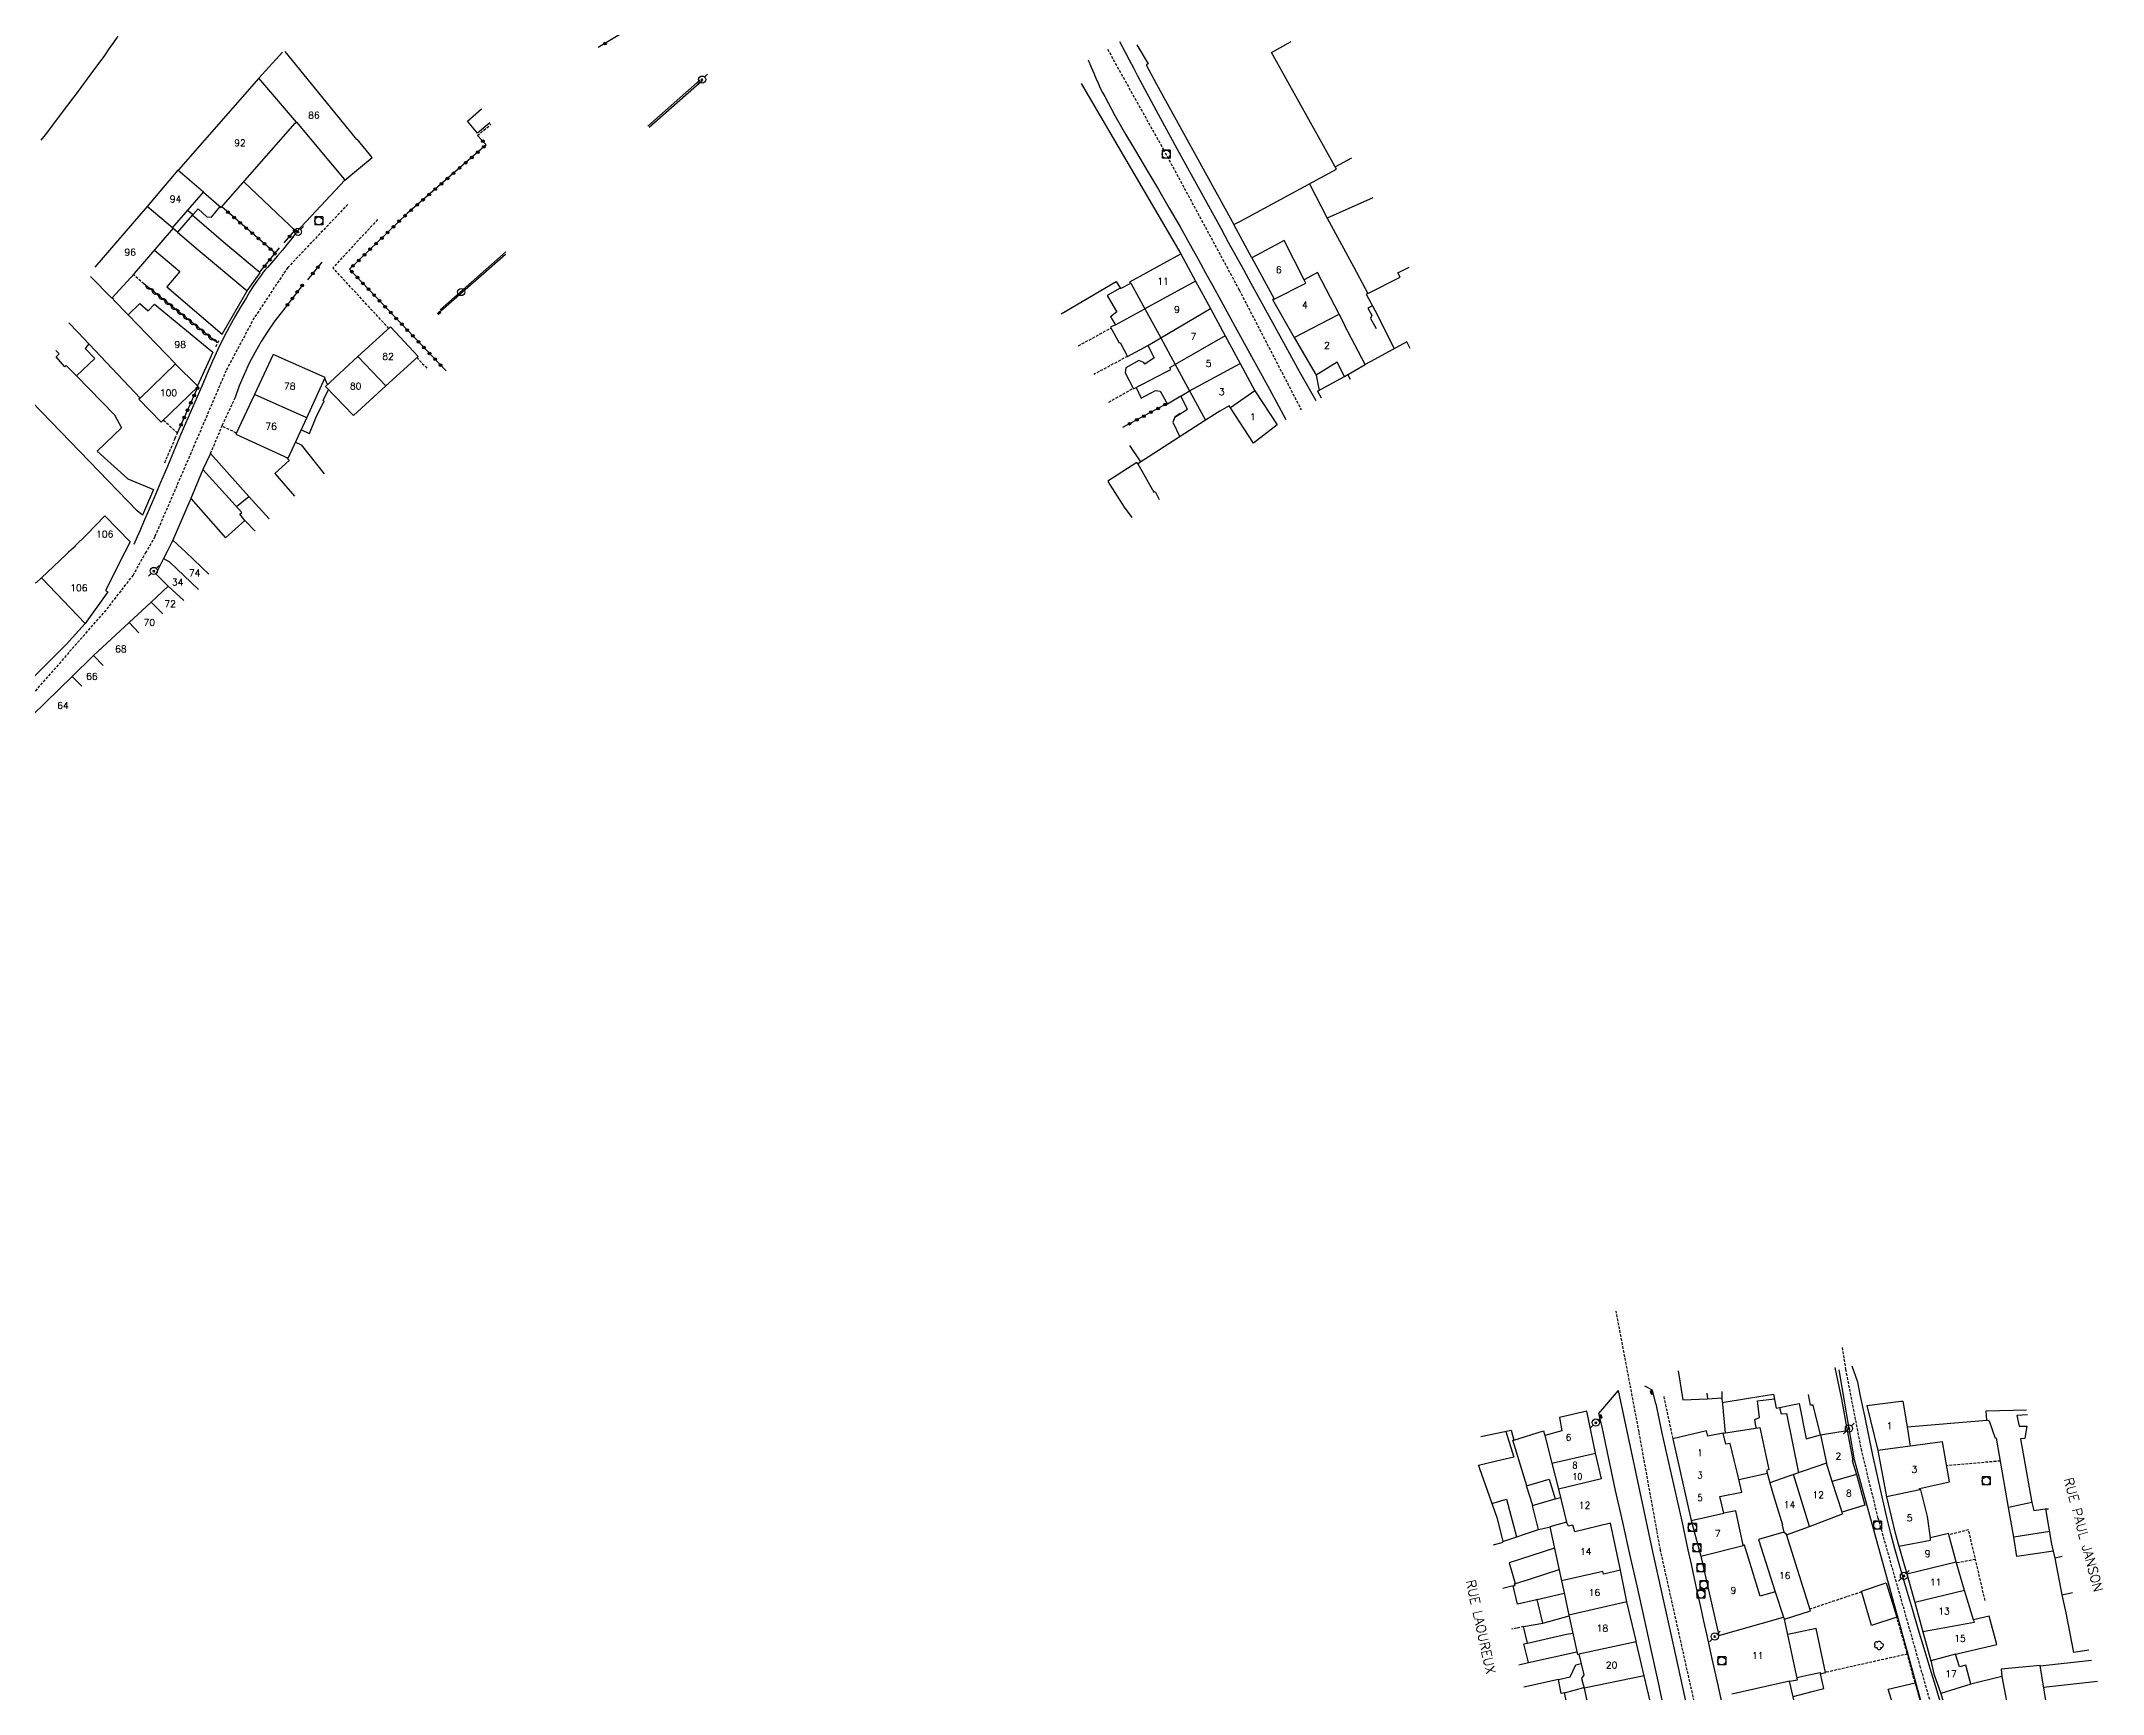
# Model space of a CAD drawing. Header units: millimetres. Extents: x 254999 to 256000, y 142999 to 144000.
# Drawn here: x 255587.2 to 255971.2, y 143458.4 to 143766.2 of the extents above; entities that cross this region are included whole.
import ezdxf
from ezdxf.enums import TextEntityAlignment as Align

# ---------------------------------------------------------------- set-up
doc = ezdxf.new("R2010")
doc.units = ezdxf.units.MM
doc.linetypes.add('DASHED', pattern=[0.75, 0.5, -0.25])
doc.layers.get('0').update_dxf_attribs({"linetype": 'CONTINUOUS'})
for name, color, linetype in [('W0001', 6, 'DASHED'), ('W0004', 5, 'CONTINUOUS'), ('W0006', 2, 'CONTINUOUS'), ('W0008', 7, 'CONTINUOUS'), ('W0014', 7, 'CONTINUOUS'), ('W0101', 7, 'CONTINUOUS'), ('W0104', 1, 'CONTINUOUS'), ('W0112', 1, 'DASHED'), ('W0300', 7, 'CONTINUOUS'), ('W0310', 3, 'CONTINUOUS'), ('W0323', 7, 'CONTINUOUS'), ('W0401', 7, 'CONTINUOUS'), ('W0420', 7, 'CONTINUOUS'), ('W0473', 7, 'CONTINUOUS'), ('W0510', 5, 'CONTINUOUS'), ('W0989', 7, 'CONTINUOUS'), ('W0991', 7, 'CONTINUOUS'), ('W1102', 7, 'CONTINUOUS')]:
    doc.layers.add(name, color=color, linetype=linetype)
doc.styles.get("Standard").update_dxf_attribs({"font": 'romans.shx', "width": 0.85})

# ---------------------------------------------------------------- blocks, each defined once
blk = doc.blocks.new('T420')
for p, q in [((0.75, 0.75), (-0.75, 0.75)), ((-0.75, 0.75), (-0.75, -0.75)), ((0.75, 0.75), (0.75, -0.75)), ((0.75, -0.75), (-0.75, -0.75))]:
    blk.add_line(p, q)
blk.add_ellipse((0, 0), major_axis=(-0.53, 0.53), ratio=1, start_param=3.926991, end_param=10.210176)
blk = doc.blocks.new('T401')
for p, q in [((-0.3, 0.3), (0, 0.3)), ((-0.3, -0.25), (-0.3, 0.3)), ((-0.3, 0.15), (0, 0.15)), ((-0.3, 0), (0, 0)), ((0, 0.3), (0, -0.25)), ((-0.3, -0.15), (0, -0.15)), ((-0.3, -0.25), (-0.3, -0.3)), ((-0.3, -0.3), (0, -0.3)), ((0, -0.3), (0, -0.25))]:
    blk.add_line(p, q)
blk = doc.blocks.new('T473')
for p, q in [((-0.166667, 0.166667), (0.166667, -0.166667)), ((-0.166667, -0.166667), (0.166667, 0.166667)), ((0.500001, 0.500001), (1.000002, 1.000002)), ((-1.000002, -1.000002), (-0.500001, -0.500001))]:
    blk.add_line(p, q)
blk.add_ellipse((0, 0), major_axis=(0.471405, 0.471405), ratio=1, start_param=5.4977871438, end_param=11.780972451)
blk = doc.blocks.new('T300')
for p, q in [((-0.8, 0.51), (-0.86, 0.34)), ((-0.86, 0.34), (-0.86, 0.17)), ((-0.86, 0.17), (-0.74, 0.06)), ((-0.69, 0.63), (-0.8, 0.51)), ((-0.8, -0.06), (-0.74, 0.06)), ((-0.74, 0.06), (-0.69, 0.11)), ((-0.57, 0.69), (-0.69, 0.63)), ((-0.46, 0.69), (-0.57, 0.69)), ((-0.29, 0.63), (-0.46, 0.69)), ((-0.29, 0.63), (-0.17, 0.74)), ((-0.23, 0.57), (-0.29, 0.63)), ((-0.17, 0.74), (-0.06, 0.8)), ((-0.06, 0.8), (0.06, 0.8)), ((0.06, 0.8), (0.23, 0.74)), ((0.23, 0.74), (0.34, 0.63)), ((0.34, 0.63), (0.4, 0.51)), ((0.46, 0.46), (0.34, 0.46)), ((0.4, 0.51), (0.4, 0.46)), ((0.57, 0.4), (0.46, 0.46)), ((0.57, 0.4), (0.69, 0.29)), ((0.69, 0.29), (0.74, 0.17)), ((0.74, 0.06), (0.69, -0.17)), ((0.74, 0.17), (0.74, 0.06)), ((-0.8, -0.17), (-0.8, -0.06)), ((-0.8, -0.23), (-0.8, -0.17)), ((-0.74, -0.34), (-0.8, -0.23)), ((-0.69, -0.4), (-0.74, -0.34)), ((-0.51, -0.46), (-0.69, -0.4)), ((-0.4, -0.46), (-0.51, -0.46)), ((-0.4, -0.46), (-0.34, -0.46)), ((-0.34, -0.46), (-0.34, -0.4)), ((-0.34, -0.51), (-0.34, -0.46)), ((-0.29, -0.63), (-0.34, -0.51)), ((-0.17, -0.74), (-0.29, -0.63)), ((-0.06, -0.8), (-0.17, -0.74)), ((0.06, -0.8), (-0.06, -0.8)), ((0.17, -0.74), (0.06, -0.8)), ((0.23, -0.69), (0.17, -0.74)), ((0.29, -0.46), (0.23, -0.46)), ((0.29, -0.63), (0.23, -0.69)), ((0.46, -0.4), (0.29, -0.46)), ((0.34, -0.51), (0.29, -0.63)), ((0.34, -0.51), (0.34, -0.46)), ((0.57, -0.34), (0.46, -0.4)), ((0.63, -0.29), (0.57, -0.34)), ((0.69, -0.17), (0.63, -0.29))]:
    blk.add_line(p, q)
blk = doc.blocks.new('t310o')
at = {"color": 0, "linetype": 'Continuous'}
for centre, start, end in [((-0.5, 0.38), 216.8699, 323.1304), ((0.5, -0.37), 36.8699, 143.1303)]:
    blk.add_arc(centre, 0.625, start, end, dxfattribs=at)
blk = doc.blocks.new('t323o')
at = {"color": 0, "linetype": 'Continuous'}
for radius in [0.25, 0.15]:
    blk.add_circle((0, 0), radius, dxfattribs=at)

msp = doc.modelspace()

# ---------------------------------------------------------------- linework, layer by layer
at = {"layer": 'W0001'}
for points in [[(255785.82, 143764.7), (255796.23, 143746.05), (255810.37, 143719.84), (255821.93, 143697.5)], [(255644.34, 143735.77), (255633.15, 143724.02), (255626.9, 143714.63), (255621.66, 143704.79), (255615.75, 143690.93), (255608.4, 143673.89), (255606.75, 143671)], [(255606.75, 143671), (255604.34, 143666.76), (255599.28, 143660.23), (255584.3, 143643.06), (255564.06, 143624.27), (255558.46, 143617.37)], [(255914.73, 143366.5), (255913.65, 143372.76), (255908.61, 143395.72), (255904.32, 143415.63), (255900, 143435.87), (255894.29, 143460.65), (255888.83, 143485.17), (255884.83, 143507.2), (255880.57, 143529.67)], [(255958.81, 143392.31), (255953.22, 143412.92), (255947.6, 143436.54), (255942.04, 143446.54), (255937.27, 143463.33), (255929.38, 143491.13), (255926.31, 143503.64), (255923.38, 143518.73), (255922.72, 143522.92)]]:
    msp.add_lwpolyline(points, dxfattribs=at)
at = {"layer": 'W0004'}
for points in [[(255710, 143758.98), (255700.24, 143750.35)], [(255700.47, 143750.14), (255710.33, 143758.83)], [(255673.76, 143726.93), (255661.54, 143716.12)], [(255661.68, 143715.94), (255673.69, 143726.53)]]:
    msp.add_lwpolyline(points, dxfattribs=at)
at = {"layer": 'W0006'}
msp.add_lwpolyline([(255880.96, 143514.93), (255887.4, 143484.62), (255891.28, 143467.27), (255895.81, 143446.56), (255901.73, 143420.15), (255908.4, 143390.02), (255910.09, 143382.13), (255906.71, 143376.82)], dxfattribs=at)
at = {"layer": 'W0008'}
for points in [[(255634.75, 143730.56), (255633.9, 143729.45), (255633.04, 143728.35), (255632.16, 143727.27), (255631.28, 143726.19), (255630.9, 143725.74), (255630.52, 143725.31), (255630.13, 143724.88), (255629.74, 143724.45), (255629.36, 143724.02), (255628.97, 143723.58), (255628.6, 143723.13), (255628.24, 143722.68), (255627.5, 143721.65), (255626.79, 143720.6), (255626.11, 143719.53), (255625.45, 143718.45), (255624.37, 143716.66), (255623.31, 143714.86), (255622.3, 143713.04), (255621.32, 143711.19), (255620.21, 143708.9), (255619.16, 143706.59), (255618.15, 143704.27), (255617.13, 143701.94), (255615.83, 143698.96), (255614.54, 143695.97), (255613.27, 143692.97), (255612, 143689.98), (255610.74, 143686.98), (255609.47, 143683.98), (255608.2, 143680.99), (255606.91, 143678), (255606.31, 143676.61), (255605.71, 143675.23), (255605.1, 143673.85), (255604.49, 143672.47)], [(255632.18, 143715.9), (255630.78, 143714.08), (255629.45, 143712.2), (255628.21, 143710.26), (255627.06, 143708.26), (255626, 143706.21), (255625.02, 143704.11), (255624.14, 143701.98), (255623.36, 143699.8)]]:
    msp.add_lwpolyline(points, dxfattribs=at)
at = {"layer": 'W0014'}
for points in [[(255824.71, 143699.19), (255821.69, 143704.52), (255818.66, 143710.02), (255815.63, 143715.53), (255812.61, 143721.03), (255811.2, 143723.59), (255809.8, 143726.14), (255808.39, 143728.7), (255806.99, 143731.26), (255803.09, 143738.35), (255799.19, 143745.43), (255795.31, 143752.54), (255791.49, 143759.67), (255790.72, 143761.14), (255789.96, 143762.61), (255789.21, 143764.09), (255788.16, 143766.02), (255788.16, 143766.02)], [(255782.23, 143762.7), (255782.23, 143762.7), (255782.82, 143761.36), (255783.28, 143760.21), (255783.65, 143759.31), (255784.09, 143758.35), (255784.49, 143757.45), (255784.92, 143756.6), (255785.32, 143755.88), (255787.23, 143752.36), (255789.2, 143748.87), (255791.22, 143745.42), (255793.26, 143741.98), (255795.31, 143738.54), (255797.35, 143735.1), (255799.35, 143731.63), (255801.3, 143728.14), (255802.7, 143725.58), (255804.11, 143723.02), (255805.51, 143720.46), (255806.92, 143717.9), (255809.95, 143712.39), (255812.98, 143706.88), (255816.02, 143701.38), (255819.04, 143695.73)], [(255812.72, 143725.84), (255809.36, 143732.03)], [(255944.69, 143430.37), (255924.95, 143501.96), (255922.13, 143518.73)], [(255944.19, 143446.11), (255942.9, 143450.37), (255941.62, 143454.63), (255940.34, 143458.89), (255939.06, 143463.15), (255937.96, 143466.83), (255936.84, 143470.52), (255935.74, 143474.2), (255934.66, 143477.89), (255933.9, 143480.48), (255933.15, 143483.06), (255932.42, 143485.65), (255931.73, 143488.25), (255931.05, 143490.99), (255930.4, 143493.73), (255929.78, 143496.48), (255929.17, 143499.23), (255928.38, 143502.87), (255927.61, 143506.52), (255926.86, 143510.17), (255926.11, 143513.82), (255925.57, 143516.44), (255924.53, 143519.43), (255924.53, 143519.43)], [(255880.96, 143514.93), (255877.31, 143510.62), (255877.92, 143508.14)], [(255887.97, 143512.42), (255887.37, 143514.97), (255885.91, 143515.73)], [(255887.97, 143512.42), (255889.11, 143506.95), (255890.32, 143501.5), (255891.56, 143496.04), (255892.78, 143490.59), (255893.36, 143487.92), (255893.95, 143485.26), (255894.53, 143482.59), (255895.11, 143479.92), (255895.69, 143477.26), (255896.27, 143474.59), (255896.85, 143471.92), (255897.44, 143469.26), (255898.4, 143464.93), (255899.37, 143460.61), (255900.34, 143456.29)], [(255877.92, 143508.14), (255879.15, 143502.2), (255880.42, 143496.28), (255881.73, 143490.36), (255883.06, 143484.44), (255884.4, 143478.53), (255885.73, 143472.62), (255887.04, 143466.7), (255888.32, 143460.77), (255890.91, 143448.74), (255893.53, 143436.72), (255896.17, 143424.71), (255898.81, 143412.69), (255900.85, 143403.42), (255902.88, 143394.15), (255904.92, 143384.88), (255906.98, 143375.62), (255909.41, 143365.57), (255909.41, 143365.57)]]:
    msp.add_lwpolyline(points, dxfattribs=at)
at = {"layer": 'W0101'}
for points in [[(255809.36, 143732.03), (255810.61, 143732.65), (255810.61, 143732.64), (255828.48, 143742.33), (255816.41, 143764.06), (255820.04, 143766.14)], [(255632.17, 143764.1), (255627.8, 143759.28)], [(255648.88, 143744.53), (255646.06, 143747.91), (255646.05, 143747.89), (255632.65, 143764.25)], [(255791.33, 143765.47), (255793.4, 143761.95)], [(255627.8, 143759.28), (255612.8, 143742.23), (255612.71, 143742.13)], [(255780.94, 143758.29), (255799.48, 143726.58)], [(255793.4, 143761.95), (255793.4, 143761.95), (255793.01, 143761.75), (255794.99, 143758.18)], [(255794.99, 143758.18), (255794.99, 143758.17), (255809.36, 143732.03)], [(255617.49, 143738.05), (255620.77, 143735.17), (255634.54, 143750.9)], [(255634.76, 143751.11), (255643.67, 143740.47)], [(255643.81, 143740.3), (255648.88, 143744.53)], [(255612.71, 143742.13), (255606.96, 143735.4)], [(255643.81, 143740.3), (255643.67, 143740.47)], [(255606.96, 143735.4), (255597.25, 143724.06)], [(255611.71, 143731.43), (255617.49, 143738.05)], [(255600.39, 143718.32), (255600.38, 143718.32), (255604.62, 143722.91), (255611.85, 143731.34), (255611.71, 143731.43)], [(255822.49, 143721.75), (255818.73, 143729.04), (255812.72, 143725.84)], [(255799.48, 143726.58), (255799.48, 143726.58), (255802.24, 143721.48)], [(255812.72, 143725.84), (255816.86, 143718.17), (255816.86, 143718.16), (255816.86, 143718.16)], [(255600.39, 143718.32), (255596.45, 143722.35)], [(255777.22, 143715.39), (255787.46, 143721.42), (255788.23, 143720.11), (255790.19, 143721.12)], [(255790.19, 143721.12), (255792.81, 143716.32)], [(255802.24, 143721.48), (255805, 143716.38)], [(255828.96, 143715.34), (255824.94, 143723.07), (255822.49, 143721.76), (255822.49, 143721.75)], [(255603.43, 143715.21), (255605.59, 143717.35), (255607.14, 143715.96), (255608.34, 143717.19), (255619.23, 143708.25), (255616.34, 143702.01)], [(255792.81, 143716.32), (255795.75, 143710.92)], [(255805, 143716.38), (255807.76, 143711.28)], [(255816.86, 143718.16), (255816.57, 143718.05), (255820.63, 143711.01)], [(255612.23, 143706.11), (255603.43, 143715.21)], [(255646.24, 143707.43), (255652.3, 143712.97), (255657.43, 143707.48), (255651.42, 143701.96)], [(255833.8, 143705.98), (255830, 143713.27), (255830.02, 143713.29), (255828.96, 143715.34)], [(255593.84, 143703.88), (255591.9, 143705.8), (255591.89, 143705.8), (255591.63, 143705.52), (255590.04, 143707.4), (255590.6, 143707.97), (255589.99, 143708.58)], [(255795.75, 143710.92), (255798.45, 143705.94)], [(255807.76, 143711.28), (255810.52, 143706.18)], [(255820.63, 143711.01), (255824.7, 143703.96)], [(255842.21, 143708.97), (255841.57, 143710.21), (255835.54, 143706.92)], [(255605.69, 143699.7), (255612.23, 143706.11)], [(255612.22, 143706.09), (255612.23, 143706.11)], [(255616.34, 143702.01), (255612.22, 143706.09)], [(255612.22, 143706.09), (255612.22, 143706.09)], [(255630.42, 143707.83), (255626.95, 143700.4)], [(255636.69, 143696.03), (255640.14, 143703.56), (255630.42, 143707.83)], [(255640.17, 143701.89), (255646.24, 143707.43)], [(255798.45, 143705.94), (255801.12, 143701.04)], [(255810.52, 143706.18), (255813.28, 143701.08)], [(255829.96, 143703.71), (255828.59, 143706.42), (255824.7, 143703.96)], [(255835.54, 143706.92), (255833.8, 143705.98)], [(255593.84, 143703.88), (255600.92, 143696.6), (255602.17, 143694.17), (255597.68, 143689.85), (255597.68, 143689.84), (255603.37, 143684.67), (255608.16, 143682.7), (255606.09, 143677.89), (255605.13, 143678.74), (255585.5, 143699)], [(255605.69, 143699.7), (255605.68, 143699.71), (255605.44, 143699.53), (255609.59, 143695.24), (255616.47, 143701.88), (255616.34, 143702.01)], [(255651.42, 143701.96), (255645.4, 143696.44), (255640.17, 143701.89)], [(255801.12, 143701.04), (255804.09, 143695.59), (255804.08, 143695.59)], [(255813.28, 143701.08), (255813.28, 143701.08), (255817.43, 143694.75)], [(255824.94, 143700.97), (255829.96, 143703.71)], [(255824.94, 143700.97), (255825.64, 143699.76), (255825.64, 143699.76)], [(255626.95, 143700.4), (255623.49, 143692.96), (255633.24, 143688.5), (255636.69, 143696.03)], [(255804.08, 143695.59), (255791.47, 143687.46)], [(255791.47, 143687.46), (255791.28, 143687.69), (255785.93, 143684.26)], [(255785.88, 143684.18), (255788.93, 143679.37)], [(255603.79, 143672.92), (255599.12, 143677.76), (255595.66, 143674.27), (255593.55, 143672.2), (255593.64, 143672.11), (255593.64, 143672.11), (255592.35, 143671)], [(255592.35, 143671), (255591.8, 143670.53), (255587.29, 143666.22)], [(255602.81, 143671), (255599.2, 143663.89)], [(255603.79, 143672.92), (255602.81, 143671)], [(255610.61, 143671), (255610.03, 143669.84)], [(255611.75, 143673.25), (255610.61, 143671)], [(255614.18, 143671), (255611.75, 143673.25)], [(255618.46, 143666.93), (255618.46, 143666.93), (255614.18, 143671)], [(255587.29, 143666.22), (255586.38, 143665.35), (255581.88, 143663.85), (255544.47, 143625.07), (255544.47, 143625.07)], [(255610.03, 143669.84), (255608.59, 143667.01), (255610.9, 143664.66)], [(255599.2, 143663.89), (255599.63, 143663.61), (255595.44, 143657.73)], [(255610.9, 143664.66), (255607.71, 143661.7)], [(255607.71, 143661.7), (255603.63, 143657.92)], [(255595.44, 143657.73), (255591.89, 143653.81)], [(255603.63, 143657.92), (255596.99, 143651.77)], [(255556.84, 143618.91), (255591.89, 143653.81)], [(255596.99, 143651.77), (255596.92, 143651.7), (255592.99, 143647.88)], [(255592.99, 143647.88), (255585.53, 143640.63)], [(255892.15, 143518.57), (255892.15, 143518.57), (255893.01, 143513.14), (255897.58, 143513.37)], [(255897.58, 143513.37), (255900.27, 143513.51)], [(255900.27, 143513.51), (255900.34, 143512.68), (255905.23, 143513.47)], [(255905.23, 143513.47), (255909.88, 143514.23)], [(255909.88, 143514.23), (255910.37, 143511.64), (255914.67, 143512.47), (255915.98, 143505.92), (255918.63, 143506.62)], [(255918.63, 143506.62), (255917.25, 143512.2), (255916.77, 143512.2), (255916.42, 143514.17), (255916.42, 143514.17)], [(255876.74, 143503.22), (255875.1, 143511.04)], [(255927.29, 143512.12), (255927.29, 143512.12), (255929.29, 143503.74), (255929.29, 143503.74)], [(255934.79, 143508.14), (255949.59, 143509.35)], [(255949.48, 143511.11), (255957, 143511.29)], [(255949.59, 143509.35), (255949.48, 143511.11)], [(255855.39, 143506.34), (255860.99, 143507.49)], [(255860.99, 143507.49), (255861, 143507.49), (255861.54, 143505.66)], [(255861.54, 143505.66), (255867.05, 143507.4)], [(255867.05, 143507.4), (255867.26, 143506.53)], [(255867.26, 143506.53), (255868.59, 143501.38)], [(255900.53, 143506.93), (255897.65, 143506.39), (255897.41, 143507.36), (255891.12, 143505.87)], [(255891.12, 143505.87), (255894.53, 143490.69), (255894.53, 143490.69)], [(255900.65, 143492.07), (255899.9, 143495.14), (255904, 143495.98), (255903.11, 143499.7), (255902.54, 143501.92), (255901.83, 143505.01), (255900.98, 143504.88), (255900.53, 143506.93)], [(255918.63, 143506.62), (255923.61, 143507.45), (255924.65, 143501.89), (255924.56, 143501.85), (255925.32, 143499.25), (255925.35, 143499.27)], [(255918.63, 143506.62), (255919.72, 143501.35)], [(255934.79, 143508.14), (255935.31, 143504.53), (255935.31, 143504.53)], [(255937.16, 143496.4), (255937.08, 143496.65), (255942.65, 143497.9), (255941.33, 143505.32), (255935.31, 143504.53)], [(255868.59, 143501.38), (255869.84, 143496.52), (255869.83, 143496.53)], [(255877.82, 143498.44), (255877.82, 143498.44), (255876.74, 143503.22)], [(255919.72, 143501.35), (255913.61, 143499.24)], [(255929.29, 143503.74), (255930.95, 143495.1), (255930.95, 143495.1)], [(255913.61, 143499.24), (255909.21, 143497.71)], [(255909.21, 143497.71), (255909.82, 143495.55), (255909.81, 143495.55), (255911.58, 143489.86), (255911.5, 143489.83), (255911.82, 143488.53)], [(255925.35, 143499.27), (255926.92, 143493.55), (255922.65, 143492.26)], [(255869.83, 143496.53), (255871.31, 143490.41)], [(255930.95, 143495.1), (255932.5, 143488.58), (255933.24, 143485.93)], [(255939.14, 143487.46), (255938.55, 143491.46), (255937.32, 143496.41), (255937.16, 143496.4)], [(255871.31, 143490.41), (255868.24, 143489.51)], [(255868.24, 143489.51), (255870.37, 143479.45)], [(255881.38, 143481.47), (255881.38, 143481.47), (255879.5, 143490.2)], [(255894.53, 143490.69), (255894.53, 143490.69), (255896.34, 143484.04)], [(255904.45, 143486.12), (255904.23, 143486.11), (255902.84, 143492.48), (255900.65, 143492.07)], [(255912.32, 143488.06), (255912.33, 143488.05), (255916.58, 143489.56)], [(255916.58, 143489.56), (255922.76, 143491.94), (255922.65, 143492.26)], [(255910.21, 143477.38), (255907.37, 143476.63), (255904.45, 143486.12)], [(255911.82, 143488.53), (255907.08, 143487.14), (255910.21, 143477.38)], [(255911.94, 143472.32), (255916.74, 143473.9), (255912.32, 143488.06)], [(255933.24, 143485.93), (255934.7, 143480.74)], [(255943.93, 143482.97), (255942.49, 143488.27), (255939.14, 143487.46)], [(255896.34, 143484.04), (255896.34, 143484.04), (255896.34, 143484.04), (255899.69, 143469.25), (255899.68, 143469.25)], [(255945.45, 143477.68), (255945.45, 143477.67), (255943.93, 143482.97)], [(255870.37, 143479.45), (255870.88, 143477.21), (255871.79, 143473.08), (255871.79, 143473.09)], [(255882.56, 143475.54), (255881.38, 143481.47)], [(255934.7, 143480.74), (255936.19, 143475.43)], [(255884.32, 143468.11), (255884.28, 143468.27), (255882.56, 143475.54), (255882.56, 143475.54)], [(255936.19, 143475.43), (255937.72, 143469.95)], [(255947.1, 143472.22), (255945.45, 143477.68)], [(255871.79, 143473.09), (255873.39, 143465.71), (255873.65, 143465.82)], [(255912.87, 143460.8), (255914.35, 143461), (255911.94, 143472.32)], [(255943.79, 143465.79), (255951.45, 143467.59), (255950.02, 143472.9), (255947.1, 143472.22)], [(255885.76, 143461.78), (255885.76, 143461.78), (255884.32, 143468.11)], [(255937.72, 143469.95), (255937.72, 143469.95), (255939.21, 143464.58), (255939.21, 143464.58)], [(255873.65, 143465.82), (255874.55, 143461.95), (255874.13, 143461.24), (255874.62, 143459.44)], [(255939.21, 143464.58), (255939.17, 143464.6), (255939.76, 143462.12), (255941.06, 143458.48)], [(255946.65, 143460.21), (255945.68, 143463.78), (255944.51, 143463.45), (255943.79, 143465.79)], [(255956.1, 143419.16), (255956.82, 143419.2), (255957.41, 143420.17), (255966.37, 143421.42), (255962.35, 143446.51), (255959.52, 143463.72), (255952.31, 143462.98), (255952.39, 143461.67)], [(255874.62, 143459.44), (255876.13, 143452.61)], [(255887.45, 143454.7), (255887.45, 143454.7), (255885.76, 143461.78)], [(255914.21, 143454.93), (255912.87, 143460.8)], [(255952.39, 143461.67), (255946.65, 143460.21)], [(255941.07, 143458.48), (255941.07, 143458.48), (255943.46, 143450.29), (255943.46, 143450.29)]]:
    msp.add_lwpolyline(points, dxfattribs=at)
at = {"layer": 'W0104'}
for points in [[(255634.54, 143750.9), (255634.76, 143751.11), (255634.76, 143751.11)], [(255634.54, 143750.9), (255634.54, 143750.9)], [(255666.62, 143751.27), (255669.22, 143753.57)], [(255670.81, 143750.98), (255668.52, 143749.05), (255666.62, 143751.27)], [(255828.23, 143742.77), (255831.37, 143744.47)], [(255643.81, 143740.3), (255634.77, 143730.65), (255624.97, 143739.97)], [(255823.47, 143739.61), (255826.73, 143733.19)], [(255614.52, 143734.64), (255615.56, 143733.88), (255616.45, 143734.96), (255618.11, 143733.46), (255618.95, 143733.41), (255620.55, 143735.36)], [(255835.28, 143736.99), (255826.73, 143733.19), (255831.73, 143724.1), (255831.72, 143724.1), (255834.32, 143719.16), (255840.33, 143722.21), (255839.9, 143723.04), (255842.03, 143724.08)], [(255608.33, 143727.24), (255613.07, 143723.3), (255610.64, 143720.4), (255620.92, 143711.61), (255625.62, 143719.68), (255628.01, 143723.02), (255621.61, 143728.38), (255615.35, 143733.79), (255612.65, 143730.58)], [(255612.65, 143730.58), (255611.8, 143731.28)], [(255612.65, 143730.58), (255616.47, 143727.31), (255625.62, 143719.69)], [(255788.17, 143720.2), (255785.78, 143718.8), (255785.78, 143718.79), (255787.32, 143716.13), (255787.56, 143715.75), (255786.4, 143714.85), (255787.31, 143713.37), (255786.4, 143712.89), (255787.98, 143709.97), (255788.18, 143710.06), (255789.56, 143707.48), (255793.37, 143709.51)], [(255603.43, 143715.21), (255600.73, 143718), (255600.75, 143718.04), (255600.39, 143718.32)], [(255787.31, 143713.37), (255792.81, 143716.32)], [(255834.32, 143719.16), (255834.01, 143719.05), (255835.72, 143715.95), (255839.23, 143708.93)], [(255835.21, 143716.89), (255834.35, 143716.47), (255835.04, 143715.12), (255834.82, 143714.56), (255835.85, 143712.67)], [(255592.4, 143713.71), (255594.11, 143711.9), (255594.11, 143711.91), (255605.69, 143699.7)], [(255596.12, 143709.8), (255595.4, 143708.92), (255597.24, 143707.07), (255593.84, 143703.88)], [(255793.37, 143709.51), (255794.53, 143707.22), (255794.52, 143707.21), (255792.8, 143706.01), (255792.6, 143706.35), (255791.66, 143706.69), (255789.26, 143705.35), (255789.13, 143704.42), (255790.69, 143701.42)], [(255793.37, 143709.51), (255795.75, 143710.92)], [(255790.69, 143701.42), (255796.74, 143704.58), (255797.62, 143705.03), (255797.42, 143705.4), (255798.45, 143705.94)], [(255635.66, 143693.77), (255637.24, 143693.09), (255638.37, 143696.05), (255638.36, 143696.04), (255639.93, 143699.22), (255639.77, 143699.26), (255640.74, 143701.3)], [(255640.56, 143702.24), (255640.04, 143703.33)], [(255790.69, 143701.42), (255791.15, 143701.65), (255792.08, 143699.72), (255794.79, 143701.14), (255795.64, 143700.99), (255797.04, 143698.55)], [(255799.48, 143700.09), (255801.12, 143701.04)], [(255824.7, 143703.96), (255825.27, 143701.15)], [(255799.48, 143700.09), (255797.04, 143698.55)], [(255798.38, 143696.16), (255800.72, 143697.64), (255799.48, 143700.09)], [(255799.36, 143696.85), (255798.38, 143696.16)], [(255798.38, 143696.16), (255797.98, 143695.25), (255799.3, 143692.51)], [(255625.9, 143681.39), (255618.75, 143689.38), (255617.35, 143686.41)], [(255634.61, 143691.49), (255635.65, 143690.99), (255639.96, 143685.62)], [(255792.02, 143687.82), (255789.98, 143690.9)], [(255617.35, 143686.41), (255615.08, 143681.01)], [(255625.17, 143676.94), (255624.23, 143678.07), (255624.61, 143678.4), (255617.35, 143686.41)], [(255632.99, 143688.61), (255633.45, 143688.06), (255630.76, 143685.69), (255634.44, 143681.46)], [(255615.08, 143681.01), (255611.75, 143673.25)], [(255615.08, 143681.01), (255621.58, 143673.7), (255625.17, 143676.94)], [(255623.62, 143679.49), (255625.9, 143681.39), (255629.69, 143677.23)], [(255625.17, 143676.94), (255627.11, 143674.93)], [(255921.29, 143519.21), (255921.29, 143519.21), (255922.56, 143513.26), (255922.55, 143513.26), (255923.61, 143507.45)], [(255900.31, 143513.04), (255900.32, 143513.04), (255900.88, 143506.98), (255900.88, 143506.98)], [(255906.67, 143507.92), (255906.67, 143507.92), (255906.39, 143509.49), (255907.27, 143509.9), (255906.89, 143512.98), (255910.05, 143513.35), (255910.05, 143513.35)], [(255910.99, 143511.76), (255911, 143511.76), (255911.28, 143510.58), (255912.3, 143510.6), (255914.52, 143499.55), (255914.51, 143499.55)], [(255953.63, 143493.13), (255951.39, 143506.02), (255951.2, 143505.95), (255950.12, 143509.17), (255949.59, 143509.35)], [(255957.18, 143510.34), (255955.23, 143510.25), (255955.62, 143508.23), (255957.07, 143508.25), (255956.72, 143505.95), (255955.88, 143505.89), (255955.87, 143505.89), (255958.01, 143494.02)], [(255859.99, 143507.28), (255860, 143507.28), (255861.54, 143502.51), (255859.34, 143502.02), (255854.95, 143500.96), (255854.95, 143500.97)], [(255863.9, 143497.15), (255863.91, 143497.15), (255861.33, 143505.66), (255861.54, 143505.66)], [(255900.53, 143506.93), (255900.54, 143506.93), (255907.34, 143508.03), (255909, 143500.17), (255908.6, 143499.98), (255909.21, 143497.71)], [(255854.95, 143500.97), (255855.12, 143500.37), (255858.33, 143491.28), (255858.32, 143491.29), (255859.45, 143486.76)], [(255863.9, 143497.15), (255868.09, 143498.42), (255869.21, 143494.71)], [(255865.02, 143493.5), (255865.04, 143493.5), (255863.9, 143497.15)], [(255908.75, 143499.44), (255908.74, 143499.44), (255903.45, 143498.27), (255903.46, 143498.27)], [(255857.42, 143493.84), (255857.43, 143493.83), (255860.13, 143494.69), (255862.04, 143487.64), (255862.04, 143487.64)], [(255865.02, 143493.5), (255869.21, 143494.71)], [(255866.13, 143489.02), (255865.02, 143493.5)], [(255869.21, 143494.71), (255870.21, 143494.96), (255870.21, 143494.96)], [(255958.01, 143494.02), (255953.63, 143493.13)], [(255958.01, 143494.02), (255958.35, 143492.55), (255960.5, 143492.88), (255961.11, 143492.89)], [(255866.13, 143489.02), (255868.33, 143489.53), (255868.24, 143489.51)], [(255900.65, 143492.07), (255900.65, 143492.07)], [(255954.62, 143487.61), (255953.63, 143493.13)], [(255962.02, 143484.96), (255961.74, 143486.31), (255960.59, 143492.88)], [(255857.73, 143486.13), (255859.52, 143486.64), (255859.45, 143486.76)], [(255859.45, 143486.76), (255866.13, 143489.02)], [(255961.34, 143488.61), (255961.34, 143488.62), (255954.62, 143487.61)], [(255962.02, 143484.96), (255955.21, 143483.96), (255954.62, 143487.61)], [(255869.08, 143485.58), (255869.08, 143485.57), (255860.63, 143482.8), (255861.79, 143478.94)], [(255962.32, 143483.68), (255962.02, 143484.96)], [(255963.64, 143483.97), (255962.32, 143483.68)], [(255963.67, 143476.86), (255962.32, 143483.68)], [(255861.42, 143478.5), (255859.46, 143478.03)], [(255865.88, 143475.95), (255865.47, 143475.86), (255865.48, 143475.86), (255862.23, 143475.09), (255861.42, 143478.5), (255861.78, 143478.61), (255861.64, 143478.89), (255864.46, 143479.78), (255869.93, 143481.55), (255869.93, 143481.55)], [(255865.88, 143475.95), (255870.9, 143477.15), (255870.9, 143477.16)], [(255866.91, 143471.6), (255865.88, 143475.95)], [(255968.59, 143466.52), (255965.84, 143466.11), (255964.4, 143473.48), (255963.66, 143476.85), (255963.67, 143476.86)], [(255963.67, 143476.86), (255965.54, 143477.26)], [(255864.04, 143467.88), (255863.34, 143470.94), (255866.91, 143471.6)], [(255866.91, 143471.6), (255871.83, 143472.92), (255871.82, 143472.93)], [(255918.65, 143462.13), (255919.56, 143462.37), (255917.81, 143470.58), (255912.55, 143469.47), (255912.55, 143469.46)], [(255864.23, 143464.27), (255864.23, 143464.27), (255863.39, 143467.71), (255864.04, 143467.88)], [(255864.04, 143467.88), (255871.34, 143469.52), (255871.33, 143469.52), (255872.53, 143469.69), (255872.53, 143469.69)], [(255862.47, 143463.83), (255864.23, 143464.27)], [(255864.23, 143464.27), (255873.28, 143466.22), (255873.28, 143466.22)], [(255869.83, 143461.09), (255872.03, 143461.6), (255873.07, 143463.82), (255874.06, 143464.05), (255874.06, 143464.05)], [(255969.12, 143464.64), (255959.55, 143463.57), (255959.54, 143463.58)], [(255869.83, 143461.09), (255863.37, 143459.63)], [(255871.79, 143455.03), (255870.95, 143458.62), (255870.32, 143458.46), (255869.82, 143461.08), (255869.83, 143461.09)], [(255870.95, 143458.62), (255874.57, 143459.61), (255874.57, 143459.63)], [(255913.53, 143457.91), (255913.53, 143457.91), (255917.09, 143458.83), (255917.08, 143458.84), (255919.24, 143459.39), (255918.65, 143462.13)], [(255914.25, 143461.45), (255914.25, 143461.46), (255916.49, 143461.95), (255918.57, 143462.38), (255918.65, 143462.13)], [(255960.19, 143459.66), (255960.19, 143459.66), (255970.22, 143460.77)], [(255941.06, 143458.48), (255941.07, 143458.48)]]:
    msp.add_lwpolyline(points, dxfattribs=at)
for points in [[(255926.26, 143477.51), (255930.86, 143479.07), (255932.85, 143472.66), (255928.16, 143471.15), (255926.26, 143477.51)], [(255936.24, 143460.47), (255937.53, 143456.02), (255932.69, 143454.7), (255931.23, 143459.31)]]:
    msp.add_lwpolyline(points, close=True, dxfattribs=at)
at = {"layer": 'W0112'}
for points in [[(255668.51, 143748.58), (255670.98, 143750.7)], [(255649.89, 143732.95), (255641.56, 143723.96)], [(255651.99, 143712.68), (255641.56, 143723.96)], [(255606.35, 143720.99), (255604.4, 143722.68)], [(255780.43, 143709.44), (255786.48, 143712.76)], [(255619.79, 143709.3), (255620.41, 143710.6)], [(255657.2, 143707.27), (255659.08, 143705.26)], [(255789.56, 143707.48), (255783.31, 143704.12)], [(255786.08, 143698.97), (255790.64, 143701.52)], [(255623.36, 143699.8), (255620.95, 143694.64), (255618.68, 143689.23)], [(255612.6, 143693.18), (255609.97, 143695.61)], [(255610.24, 143687.66), (255612.22, 143692.24), (255612.67, 143693.35)], [(255623.6, 143693.2), (255620.88, 143694.48)], [(255889.44, 143513.78), (255891.12, 143505.87)], [(255952.13, 143501.76), (255942.12, 143500.9)], [(255949.29, 143475.79), (255946.21, 143488.94), (255942.55, 143488.05)], [(255947.49, 143483.45), (255943.99, 143482.77)], [(255926.29, 143477.4), (255916.65, 143474.18)], [(255863.34, 143470.94), (255861.99, 143470.62), (255861.06, 143470.48)], [(255936.24, 143460.47), (255934.77, 143465.97), (255932.85, 143472.66)], [(255934.81, 143465.81), (255919.55, 143462.4)]]:
    msp.add_lwpolyline(points, dxfattribs=at)
at = {"layer": 'W0310'}
msp.add_lwpolyline([(255619.7, 143710.22), (255606.35, 143720.99)], dxfattribs=at)
at = {"layer": 'W0323'}
for points in [[(255711.56, 143777.38), (255690.97, 143764.98)], [(255668.51, 143748.58), (255670.12, 143746.86), (255655.42, 143734.08), (255644.66, 143723.7), (255662.66, 143704.76)], [(255630.83, 143726.7), (255620.89, 143735.3)], [(255627.92, 143723.11), (255631.64, 143727.7)], [(255632.52, 143728.65), (255634.5, 143730.91)], [(255639.52, 143724.99), (255636.86, 143721.74)], [(255636.03, 143720.9), (255632.18, 143715.9)], [(255612.67, 143693.35), (255616.47, 143701.88)], [(255796.95, 143698.7), (255788.64, 143694.23)]]:
    msp.add_lwpolyline(points, dxfattribs=at)
at = {"layer": 'W0510'}
msp.add_lwpolyline([(255601.5, 143767.13), (255600.68, 143765.92), (255599.85, 143764.72), (255599, 143763.52), (255596.48, 143760.07), (255593.92, 143756.64), (255591.35, 143753.22), (255588.77, 143749.81), (255587.97, 143748.75), (255587.16, 143747.71)], dxfattribs=at)
at = {"layer": 'W1102'}
for points in [[(255634.76, 143751.11), (255627.8, 143759.28)], [(255617.49, 143738.05), (255612.71, 143742.13)], [(255611.71, 143731.43), (255606.96, 143735.4)], [(255790.19, 143721.12), (255790.01, 143721.36), (255799.48, 143726.58)], [(255802.24, 143721.48), (255792.81, 143716.32)], [(255816.86, 143718.16), (255822.76, 143721.1), (255822.49, 143721.75)], [(255795.75, 143710.92), (255805, 143716.38)], [(255820.63, 143711.01), (255828.96, 143715.34)], [(255807.76, 143711.28), (255798.45, 143705.94)], [(255646.24, 143707.43), (255651.42, 143701.96)], [(255801.12, 143701.04), (255810.52, 143706.18)], [(255829.96, 143703.71), (255833.8, 143705.98)], [(255813.28, 143701.08), (255808.74, 143697.87)], [(255831.1, 143703.17), (255830.59, 143704.08)], [(255636.69, 143696.03), (255626.95, 143700.4)], [(255808.74, 143697.87), (255808.74, 143697.87), (255808.52, 143698.27), (255806.76, 143697.26), (255804.09, 143695.59)], [(255817.43, 143694.75), (255813.03, 143691.32), (255808.74, 143697.87)], [(255791.47, 143687.46), (255794.48, 143682.16), (255794.72, 143682.3), (255795.46, 143680.85)], [(255788.93, 143679.37), (255790.35, 143677.45)], [(255595.44, 143657.73), (255587.29, 143666.22)], [(255610.03, 143669.84), (255611.12, 143669.2), (255616.56, 143664.08)], [(255613.8, 143662.02), (255610.9, 143664.66)], [(255609.9, 143659.55), (255607.71, 143661.7)], [(255605.41, 143656.01), (255603.63, 143657.92)], [(255598.81, 143649.88), (255596.99, 143651.77)], [(255594.78, 143646.04), (255592.99, 143647.88)], [(255897.45, 143514.42), (255897.58, 143513.37)], [(255900.26, 143514.71), (255900.27, 143513.51)], [(255927.29, 143512.12), (255933.62, 143512.92)], [(255933.62, 143512.92), (255933.97, 143512.92), (255934.79, 143508.14)], [(255870.02, 143509.88), (255870.45, 143507.41), (255867.26, 143506.53)], [(255875.1, 143511.04), (255870.02, 143509.88)], [(255868.59, 143501.38), (255876.74, 143503.22)], [(255920.82, 143497.93), (255919.72, 143501.35)], [(255935.31, 143504.53), (255929.29, 143503.74)], [(255877.82, 143498.44), (255869.83, 143496.53)], [(255916.58, 143489.56), (255913.61, 143499.24)], [(255925.35, 143499.27), (255920.82, 143497.93), (255920.82, 143497.93)], [(255922.65, 143492.26), (255920.82, 143497.93)], [(255937.16, 143496.4), (255930.95, 143495.1)], [(255879.5, 143490.2), (255872.85, 143488.59), (255872.52, 143489.84), (255871.69, 143489.63), (255871.31, 143490.41)], [(255894.53, 143490.69), (255900.65, 143492.07)], [(255896.34, 143484.04), (255904.45, 143486.12)], [(255912.32, 143488.06), (255911.82, 143488.53)], [(255933.24, 143485.93), (255939.11, 143487.04), (255939.14, 143487.46)], [(255934.7, 143480.74), (255943.93, 143482.97)], [(255881.38, 143481.47), (255878.19, 143480.7), (255878.11, 143481.19), (255870.37, 143479.45)], [(255882.56, 143475.54), (255871.79, 143473.09)], [(255910.21, 143477.38), (255911.77, 143472.71)], [(255945.45, 143477.68), (255936.19, 143475.43)], [(255899.68, 143469.25), (255911.77, 143472.71)], [(255911.77, 143472.71), (255911.94, 143472.32)], [(255947.1, 143472.22), (255947.23, 143471.71), (255937.72, 143469.95)], [(255884.32, 143468.11), (255873.65, 143465.82)], [(255943.79, 143465.79), (255939.21, 143464.58)], [(255885.76, 143461.78), (255874.62, 143459.44)], [(255912.87, 143460.8), (255902.12, 143458.38)], [(255946.65, 143460.21), (255941.07, 143458.48)], [(255952.39, 143461.67), (255953.98, 143453.45), (255943.46, 143450.29)]]:
    msp.add_lwpolyline(points, dxfattribs=at)

# ---------------------------------------------------------------- block references
at = {"layer": 'W0300'}
msp.add_blockref('T300', (255929.56, 143467.41), dxfattribs=at)
at = {"layer": 'W0310', "rotation": 141.1200331288421}
for p in [(255607.52, 143720.05), (255608.69, 143719.1), (255609.86, 143718.16), (255611.02, 143717.22), (255612.19, 143716.28), (255613.36, 143715.34), (255614.53, 143714.4), (255615.69, 143713.45), (255616.86, 143712.51), (255618.03, 143711.57), (255619.2, 143710.63)]:
    msp.add_blockref('t310o', p, dxfattribs=at)
at = {"layer": 'W0323'}
for p, rotation in [((255692.25, 143765.76), 211.0431219724244), ((255669.48, 143747.54), 313.1767860160296), ((255669.7, 143746.49), 220.9952876423755), ((255665.17, 143742.56), 220.9952876423755), ((255666.3, 143743.54), 220.9952876423755), ((255667.44, 143744.52), 220.9952876423755), ((255668.57, 143745.51), 220.9952876423755), ((255661.78, 143739.6), 220.9952876423755), ((255662.91, 143740.59), 220.9952876423755), ((255664.04, 143741.57), 220.9952876423755), ((255657.25, 143735.67), 220.9952876423755), ((255658.38, 143736.65), 220.9952876423755), ((255659.51, 143737.64), 220.9952876423755), ((255660.64, 143738.62), 220.9952876423755), ((255622.02, 143734.32), 139.1339305726235), ((255623.16, 143733.34), 139.1339305726235), ((255624.29, 143732.36), 139.1339305726235), ((255625.43, 143731.38), 139.1339305726235), ((255652.84, 143731.6), 223.9564023818684), ((255653.92, 143732.64), 223.9564023818684), ((255655, 143733.68), 223.9564023818684), ((255656.12, 143734.68), 220.9952876423755), ((255626.56, 143730.4), 139.1339305726235), ((255627.69, 143729.41), 139.1339305726235), ((255628.83, 143728.43), 139.1339305726235), ((255629.96, 143727.45), 139.1339305726235), ((255633.51, 143729.78), 48.74600209202112), ((255634.5, 143730.91), 48.74600209202112), ((255648.52, 143727.43), 223.9564023818684), ((255649.6, 143728.47), 223.9564023818684), ((255650.68, 143729.51), 223.9564023818684), ((255651.76, 143730.55), 223.9564023818684), ((255628.86, 143724.27), 51.00900595743195), ((255629.8, 143725.44), 51.00900595743195), ((255630.75, 143726.6), 51.00900595743195), ((255638.76, 143724.06), 230.6320323226073), ((255645.29, 143724.31), 223.9564023818684), ((255646.37, 143725.35), 223.9564023818684), ((255647.45, 143726.39), 223.9564023818684), ((255634.93, 143719.47), 232.3737663613346), ((255635.85, 143720.66), 232.3737663613346), ((255637.81, 143722.9), 230.6320323226073), ((255645.1, 143723.25), 313.5378754572542), ((255646.13, 143722.16), 313.5378754572542), ((255647.16, 143721.07), 313.5378754572542), ((255648.2, 143719.98), 313.5378754572542), ((255633.1, 143717.09), 232.3737663613346), ((255634.02, 143718.28), 232.3737663613346), ((255649.23, 143718.9), 313.5378754572542), ((255650.26, 143717.81), 313.5378754572542), ((255651.3, 143716.72), 313.5378754572542), ((255652.33, 143715.63), 313.5378754572542), ((255653.36, 143714.55), 313.5378754572542), ((255654.4, 143713.46), 313.5378754572542), ((255655.43, 143712.37), 313.5378754572542), ((255656.46, 143711.29), 313.5378754572542), ((255657.5, 143710.2), 313.5378754572542), ((255658.53, 143709.11), 313.5378754572542), ((255659.56, 143708.02), 313.5378754572542), ((255660.6, 143706.94), 313.5378754572542), ((255661.63, 143705.85), 313.5378754572542), ((255616.33, 143701.57), 65.96336395405133), ((255614.5, 143697.46), 65.96336395405133), ((255615.11, 143698.83), 65.96336395405133), ((255615.72, 143700.2), 65.96336395405133), ((255793.93, 143697.07), 208.3041906960891), ((255795.25, 143697.79), 208.3041906960891), ((255796.57, 143698.5), 208.3041906960891), ((255613.28, 143694.72), 65.96336395405133), ((255613.89, 143696.09), 65.96336395405133), ((255789.96, 143694.94), 208.3041906960891), ((255791.29, 143695.65), 208.3041906960891), ((255792.61, 143696.36), 208.3041906960891)]:
    msp.add_blockref('t323o', p, dxfattribs=dict(at, rotation=rotation))
at = {"layer": 'W0401'}
for p, rotation in [((255661.25, 143715.67), 131.2583443944853), ((255887.35, 143514.59), 13.13616496369269), ((255877.57, 143509.99), 193.6117970256921)]:
    msp.add_blockref('T401', p, dxfattribs=dict(at, rotation=rotation))
at = {"layer": 'W0420'}
for p in [(255796.76, 143745.13), (255638.93, 143732.71), (255949.51, 143498.07), (255894.76, 143489.4), (255929.26, 143489.83), (255895.62, 143485.61), (255896.34, 143481.9), (255896.92, 143478.73), (255896.34, 143476.99), (255900.23, 143464.55)]:
    msp.add_blockref('T420', p, dxfattribs=at)
at = {"layer": 'W0473'}
for p in [(255710.33, 143759.01), (255635.07, 143730.67), (255665.47, 143719.46), (255608.21, 143667.52), (255876.79, 143508.93), (255923.93, 143507.82), (255934.17, 143480.38), (255898.94, 143469.09)]:
    msp.add_blockref('T473', p, dxfattribs=at)

# ---------------------------------------------------------------- texts
at = {"layer": 'W0989'}
for s, rotation, p in [('RUE PAUL JANSON', 284.9514, (255964.79, 143498.64)), ('RUE LAOUREUX', 282.3867, (255853.45, 143479.61))]:
    msp.add_text(s, height=1.75, rotation=rotation, dxfattribs=at).set_placement(p, align=Align.MIDDLE_LEFT)
at = {"layer": 'W0991'}
for s, p in [('86', (255638.03, 143752.38)), ('92', (255624.26, 143747.22)), ('94', (255612.26, 143736.78)), ('96', (255603.82, 143726.86)), ('6', (255817.73, 143723.6)), ('11', (255796.18, 143721.45)), ('9', (255798.78, 143716.2)), ('4', (255822.61, 143717.04)), ('98', (255613.13, 143709.68)), ('7', (255801.86, 143711.16)), ('2', (255826.72, 143709.52)), ('82', (255651.85, 143707.46)), ('5', (255804.67, 143706.16)), ('100', (255610.95, 143700.67)), ('78', (255633.53, 143701.93)), ('80', (255645.81, 143701.94)), ('3', (255807.11, 143700.88)), ('1', (255812.9, 143696.2)), ('76', (255630.07, 143694.45)), ('106', (255599.07, 143674.38)), ('74', (255615.83, 143667.14)), ('106', (255594.26, 143664.37)), ('34', (255612.65, 143665.42)), ('70', (255607.38, 143657.93)), ('72', (255611.25, 143661.4)), ('68', (255602.08, 143652.99)), ('66', (255596.68, 143647.88)), ('64', (255591.29, 143642.45)), ('1', (255931.48, 143508.33)), ('6', (255871.71, 143506.17)), ('2', (255921.97, 143502.69)), ('3', (255936.11, 143500.21)), ('12', (255874.69, 143493.52)), ('14', (255912.86, 143493.64)), ('12', (255918.2, 143495.45)), ('8', (255923.92, 143495.76)), ('5', (255935.24, 143491.17)), ('7', (255899.48, 143488.26)), ('14', (255874.92, 143484.93)), ('9', (255938.58, 143484.51)), ('9', (255902.41, 143477.68)), ('16', (255911.97, 143480.43)), ('11', (255940.07, 143479.2)), ('16', (255876.54, 143477.28)), ('13', (255941.63, 143473.82)), ('18', (255878.02, 143470.63)), ('15', (255944.6, 143468.74)), ('20', (255879.72, 143463.77)), ('11', (255906.95, 143465.55)), ('17', (255942.94, 143462.13))]:
    msp.add_text(s, height=1.25, dxfattribs=at).set_placement(p, align=Align.MIDDLE_CENTER)
at = {"layer": 'W0991', "char_height": 1.25, "attachment_point": 1}
for s, insert in [('8\\P10      ', (255872.44, 143501.6)), ('1\\P\\P3\\P\\P5  ', (255895.74, 143503.91))]:
    msp.add_mtext(s, dxfattribs=dict(at, insert=insert))

doc.saveas('drawing.dxf')
